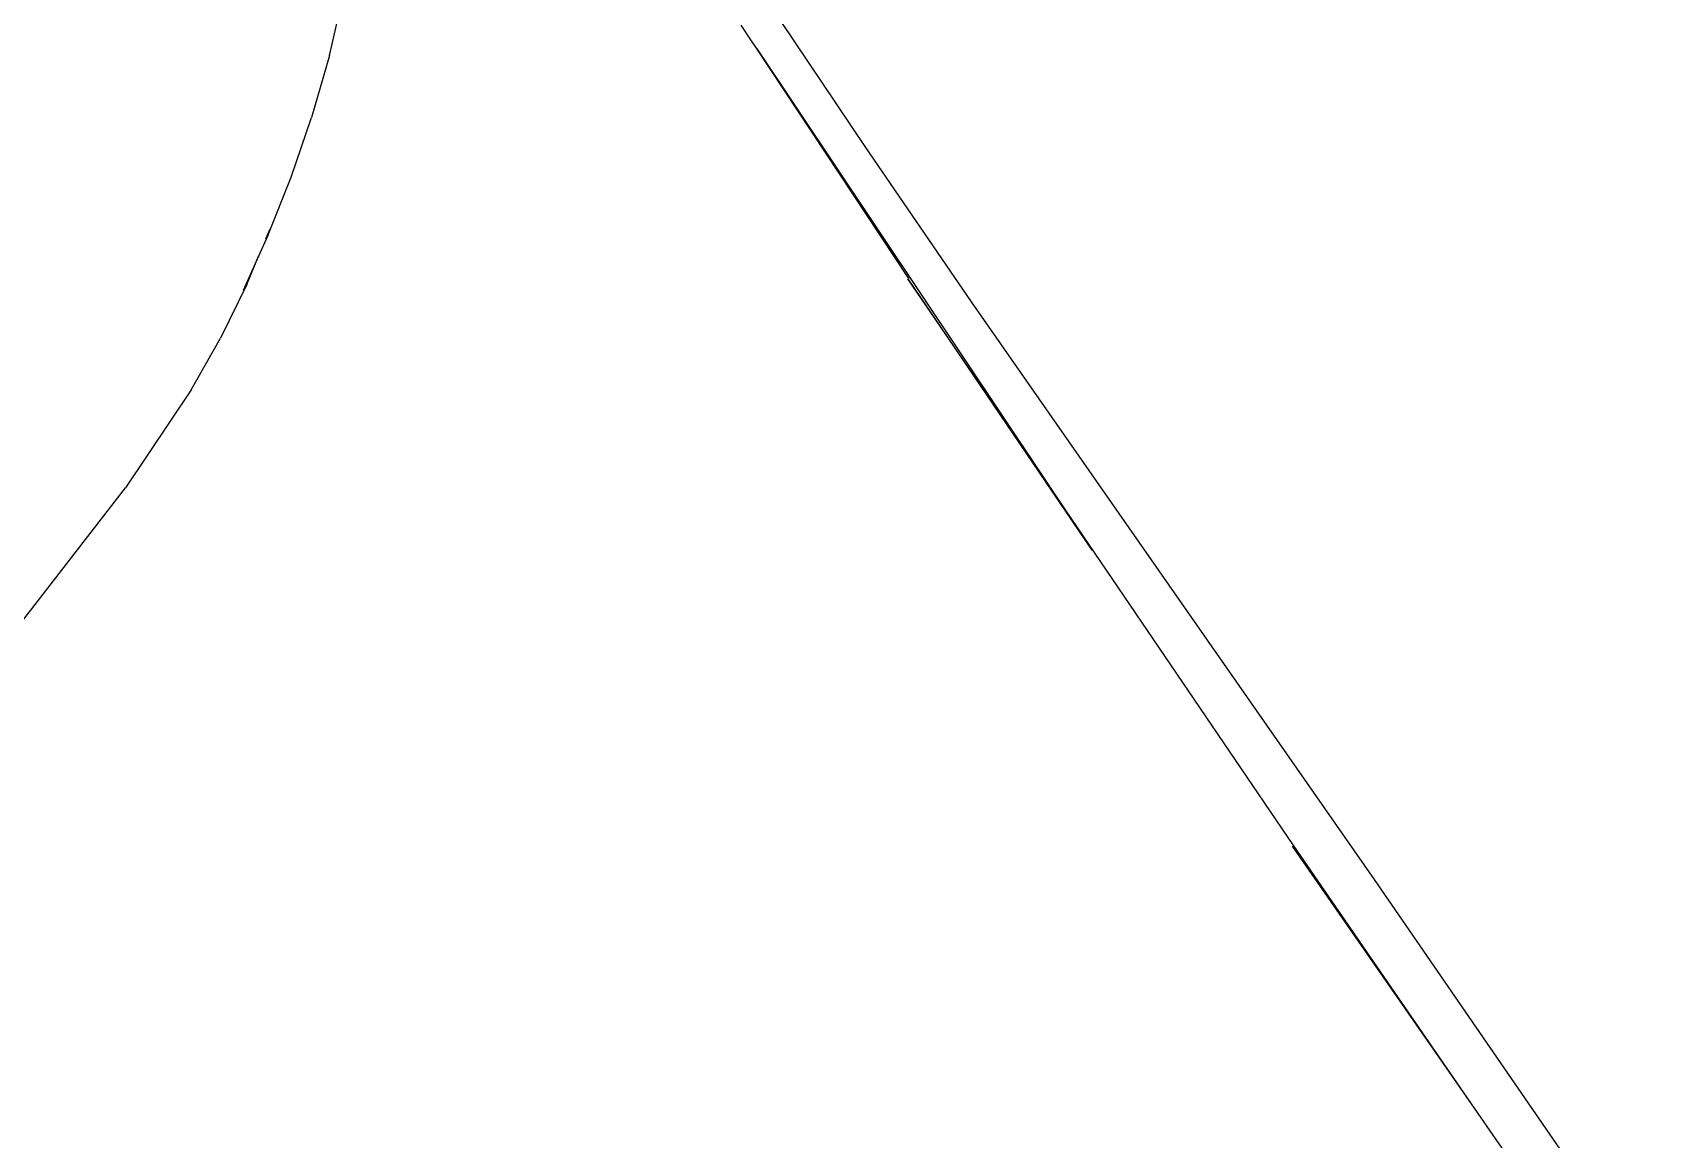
# Model space of a CAD drawing. Header units: millimetres. Extents: x -41292 to 298682, y -22072 to 33155.
# Drawn here: x 29931.6 to 30133.5, y 5135.6 to 5273.6 of the extents above; entities that cross this region are included whole.
import ezdxf

# ---------------------------------------------------------------- set-up
doc = ezdxf.new("R2010")
doc.units = ezdxf.units.MM

# ---------------------------------------------------------------- blocks, each defined once
blk = doc.blocks.new('AHSISHEUD')
for p, q in [((30596.02, 22918.82), (30597.86, 22926.84)), ((30648.54, 22920.77), (30647.34, 22922.6)), ((30652.21, 22923.18), (30662.76, 22907.48)), ((30649.25, 22919.71), (30648.54, 22920.77)), ((30668.24, 22891.04), (30649.25, 22919.71)), ((30649.25, 22919.71), (30684.85, 22866.46)), ((30596.02, 22918.82), (30593.78, 22911.09)), ((30591.24, 22903.65), (30593.78, 22911.09)), ((30662.76, 22907.48), (30676.02, 22888.12)), ((30588.4, 22896.45), (30591.24, 22903.65)), ((30588.4, 22896.45), (30587.19, 22893.81)), ((30588.14, 22896.05), (30588.07, 22895.94)), ((30588.14, 22896.05), (30588.63, 22897.22)), ((30587.19, 22893.81), (30585.25, 22889.53)), ((30585.71, 22890.28), (30587.19, 22893.81)), ((30585.71, 22890.28), (30582.43, 22883.59)), ((30668.13, 22891), (30691.07, 22857.15)), ((30684.85, 22866.46), (30668.13, 22891)), ((30676.02, 22888.12), (30726.24, 22816.13)), ((30578.78, 22877.16), (30582.43, 22883.59)), ((30578.78, 22877.16), (30570.62, 22864.94)), ((30716.25, 22820.34), (30684.85, 22866.46)), ((30684.85, 22866.46), (30691.07, 22857.15)), ((30556.65, 22846.9), (30570.62, 22864.94)), ((30738.77, 22787.62), (30716.06, 22820.3)), ((30738.77, 22787.62), (30716.25, 22820.34)), ((30726.24, 22816.13), (30760.84, 22765.97)), ((30744.15, 22779.81), (30738.77, 22787.62))]:
    blk.add_line(p, q)

msp = doc.modelspace()

# ---------------------------------------------------------------- block references
msp.add_blockref('AHSISHEUD', (-627.37, -17648.09))

doc.saveas('drawing.dxf')
